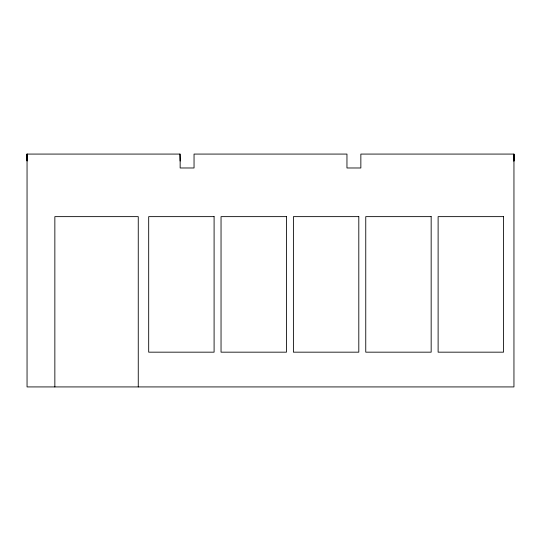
<?xml version="1.0" encoding="UTF-8"?>
<svg xmlns="http://www.w3.org/2000/svg" width="541" height="541" viewBox="0 0 541 541"><rect width="100%" height="100%" fill="white"/><g stroke="black" fill="none" stroke-linecap="round" stroke-linejoin="round"><path stroke-width="0.81" d="M179.882 154.077L180.146 161.029M138.259 386.923L138.259 216.637L54.851 216.637L54.851 386.923M27.091 154.077L27.091 161.029L27.05 154.077L180.146 154.077L180.146 167.981L194.043 167.981L194.043 154.077L346.957 154.077L346.957 167.981L360.854 167.981L360.854 154.077L513.95 154.077L513.95 386.923L27.05 386.923L27.05 154.077M214.094 216.637L148.687 216.637L148.687 352.171L214.094 352.171L214.094 216.637M286.453 216.637L221.039 216.637L221.039 352.171L286.453 352.171L286.453 216.637M358.805 216.637L293.398 216.637L293.398 352.171L358.805 352.171L358.805 216.637M431.163 216.637L365.757 216.637L365.757 352.171L431.163 352.171L431.163 216.637M503.522 216.637L438.115 216.637L438.115 352.171L503.522 352.171L503.522 216.637M513.943 161.029L513.909 154.077L513.909 161.029"/></g></svg>
